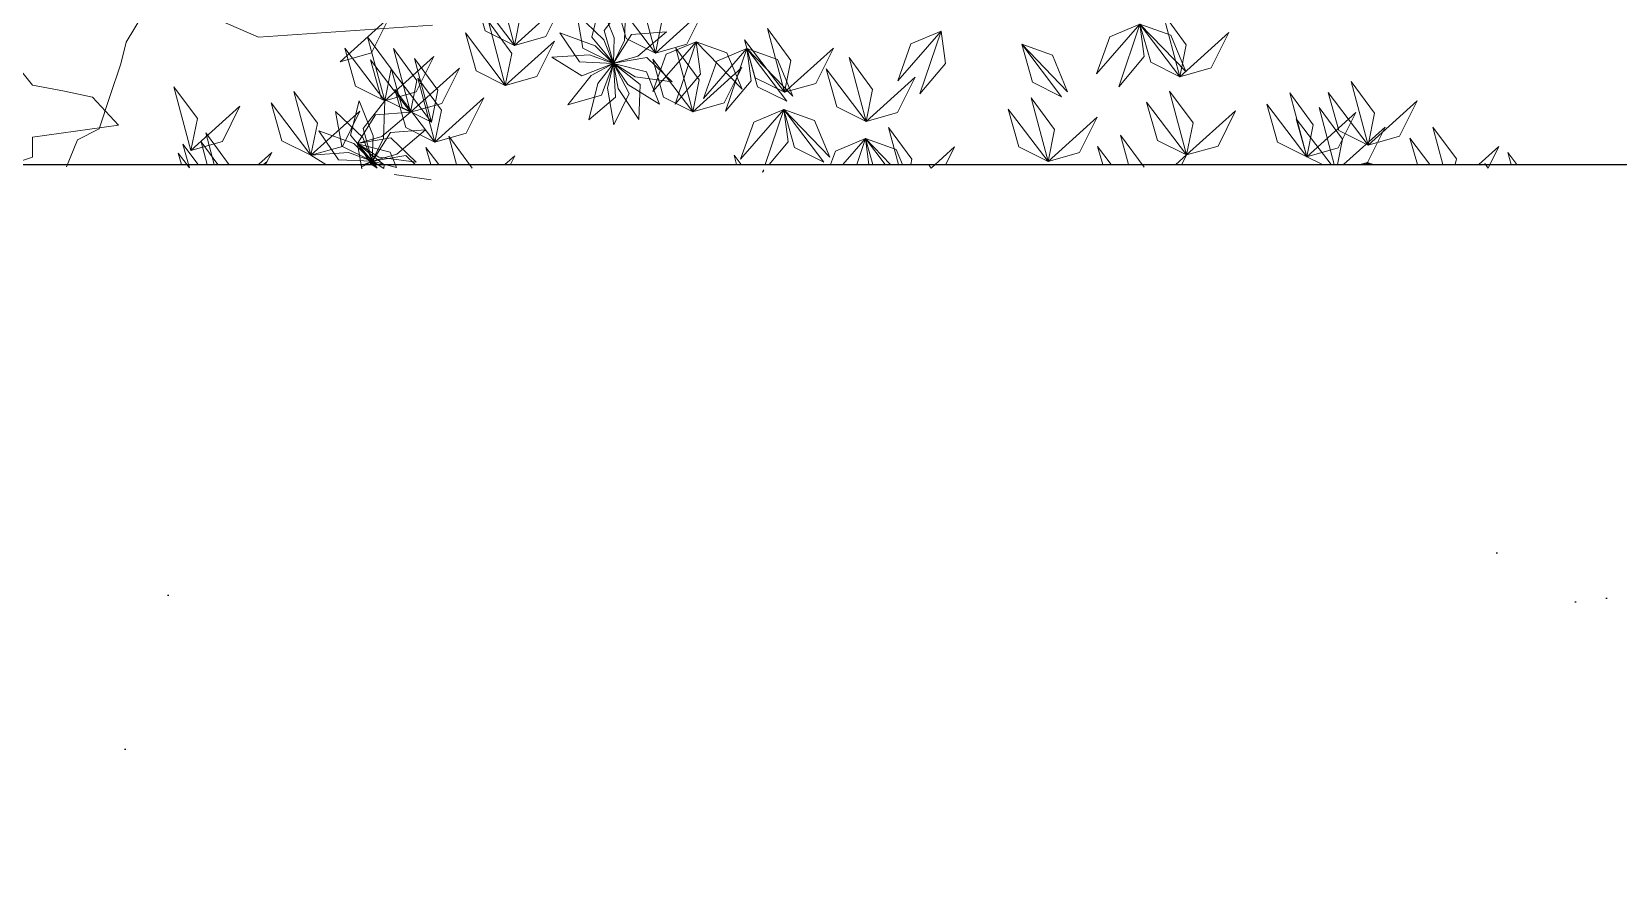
# Model space of a CAD drawing. Header units: inches. Extents: x 4350 to 28384, y -6772 to 993.
# Drawn here: x 24148.5 to 24292.6, y -1101.4 to -1024.5 of the extents above; entities that cross this region are included whole.
import ezdxf

# ---------------------------------------------------------------- set-up
doc = ezdxf.new("R2010")
doc.units = ezdxf.units.IN
doc.header["$MEASUREMENT"] = 0
doc.layers.add('ARREDAMENTO', color=2, linetype='Continuous', lineweight=18)
doc.layers.add('ARREDI_attrezzature', color=7, linetype='Continuous')

# ---------------------------------------------------------------- blocks, each defined once
blk = doc.blocks.new('chioma jacaranda')
at = {"layer": 'ARREDAMENTO'}
for p, q in [((14634.18, -3556.9), (14639.63, -3559.26)), ((14619.09, -3563.63), (14614.73, -3558.17)), ((14639.63, -3559.26), (14655.44, -3558.17)), ((14622, -3564.17), (14619.09, -3563.63)), ((14624.54, -3564.72), (14622, -3564.17)), ((14626.91, -3567.26), (14624.54, -3564.72)), ((14619.09, -3568.35), (14626.91, -3567.26)), ((14619.09, -3570.17), (14619.09, -3568.35)), ((14617.08, -3570.84), (14619.09, -3570.17))]:
    blk.add_line(p, q, dxfattribs=at)
blk.add_lwpolyline([(14622.18, -3571.04), (14623.17, -3568.58), (14625.14, -3567.6), (14626.13, -3564.64), (14627.11, -3561.69), (14627.6, -3559.72), (14629.08, -3557.26)], dxfattribs=at)
at = {"layer": 'ARREDAMENTO', "lineweight": 0}
for points in [[(14662.88, -3560.02), (14663.47, -3557.11), (14661.34, -3554.22), (14662.88, -3560.02)], [(14675.7, -3560.71), (14676.28, -3557.81), (14674.15, -3554.92), (14675.7, -3560.71)], [(14662.88, -3560.02), (14660.23, -3558.7), (14659.25, -3555.24), (14662.88, -3560.02)], [(14662.88, -3560.02), (14665.74, -3559.21), (14667.34, -3556), (14662.88, -3560.02)], [(14670.67, -3556.16), (14671.95, -3559.32), (14671.88, -3561.63), (14669.91, -3559.25), (14670.67, -3556.16)], [(14673, -3556.14), (14672.88, -3559.55), (14671.88, -3561.63), (14671.05, -3558.66), (14673, -3556.14)], [(14675.7, -3560.71), (14673.04, -3559.39), (14672.07, -3555.94), (14675.7, -3560.71)], [(14647.05, -3561.49), (14649.9, -3560.68), (14651.5, -3557.47), (14647.05, -3561.49)], [(14662.06, -3563.64), (14662.65, -3560.74), (14660.52, -3557.85), (14662.06, -3563.64)], [(14668.55, -3557.13), (14671, -3559.5), (14671.87, -3561.63), (14669.11, -3560.26), (14668.55, -3557.13)], [(14675.7, -3560.71), (14678.55, -3559.91), (14680.15, -3556.69), (14675.7, -3560.71)], [(14723.36, -3562.85), (14723.94, -3559.95), (14721.82, -3557.06), (14723.36, -3562.85)], [(14651.1, -3565.04), (14651.68, -3562.13), (14649.55, -3559.24), (14651.1, -3565.04)], [(14662.06, -3563.64), (14659.41, -3562.32), (14658.43, -3558.87), (14662.06, -3563.64)], [(14667.01, -3558.87), (14670.21, -3560.04), (14671.87, -3561.64), (14668.79, -3561.51), (14667.01, -3558.87)], [(14676.71, -3558.79), (14674.1, -3560.98), (14671.89, -3561.63), (14673.54, -3559.02), (14676.71, -3558.79)], [(14687.42, -3564.27), (14688, -3561.37), (14685.88, -3558.48), (14687.42, -3564.27)], [(14687.42, -3564.27), (14688, -3561.37), (14685.88, -3558.48), (14687.42, -3564.27)], [(14701.66, -3558.72), (14698.92, -3559.86), (14697.72, -3563.24), (14701.66, -3558.72)], [(14701.66, -3558.72), (14702.05, -3561.66), (14699.73, -3564.4), (14701.66, -3558.72)], [(14719.73, -3558.08), (14716.99, -3559.22), (14715.79, -3562.6), (14719.73, -3558.08)], [(14719.73, -3558.08), (14720.12, -3561.02), (14717.8, -3563.76), (14719.73, -3558.08)], [(14723.36, -3562.85), (14720.71, -3561.53), (14719.73, -3558.08), (14723.36, -3562.85)], [(14719.73, -3558.08), (14722.52, -3559.07), (14723.9, -3562.39), (14719.73, -3558.08)], [(14723.36, -3562.85), (14720.71, -3561.53), (14719.73, -3558.08), (14723.36, -3562.85)], [(14723.36, -3562.85), (14726.21, -3562.05), (14727.81, -3558.83), (14723.36, -3562.85)], [(14651.1, -3565.04), (14648.44, -3563.72), (14647.47, -3560.26), (14651.1, -3565.04)], [(14653.44, -3566.09), (14654.03, -3563.19), (14651.9, -3560.3), (14653.44, -3566.09)], [(14662.06, -3563.64), (14664.92, -3562.84), (14666.52, -3559.62), (14662.06, -3563.64)], [(14666.3, -3561.09), (14669.7, -3560.86), (14671.87, -3561.64), (14669.01, -3562.77), (14666.3, -3561.09)], [(14679.41, -3559.68), (14676.67, -3560.82), (14675.47, -3564.2), (14679.41, -3559.68)], [(14679.41, -3559.68), (14679.8, -3562.62), (14677.48, -3565.36), (14679.41, -3559.68)], [(14679.09, -3566.04), (14679.67, -3563.14), (14677.55, -3560.25), (14679.09, -3566.04)], [(14679.41, -3559.68), (14682.2, -3560.67), (14683.58, -3563.99), (14679.41, -3559.68)], [(14684, -3560.3), (14681.27, -3561.44), (14680.06, -3564.82), (14684, -3560.3)], [(14684, -3560.3), (14684.39, -3563.24), (14682.08, -3565.98), (14684, -3560.3)], [(14687.42, -3564.27), (14684.77, -3562.95), (14683.79, -3559.5), (14687.42, -3564.27)], [(14687.42, -3564.27), (14684.77, -3562.95), (14683.79, -3559.5), (14687.42, -3564.27)], [(14687.63, -3565.08), (14684.98, -3563.76), (14684, -3560.3), (14687.63, -3565.08)], [(14684, -3560.3), (14686.8, -3561.3), (14688.18, -3564.61), (14684, -3560.3)], [(14687.42, -3564.27), (14690.27, -3563.47), (14691.87, -3560.26), (14687.42, -3564.27)], [(14687.42, -3564.27), (14690.27, -3563.47), (14691.87, -3560.26), (14687.42, -3564.27)], [(14712.61, -3564.68), (14709.95, -3563.36), (14708.98, -3559.91), (14712.61, -3564.68)], [(14708.98, -3559.91), (14711.77, -3560.91), (14713.15, -3564.22), (14708.98, -3559.91)], [(14653.44, -3566.09), (14650.79, -3564.77), (14649.81, -3561.32), (14653.44, -3566.09)], [(14651.1, -3565.04), (14653.95, -3564.23), (14655.55, -3561.02), (14651.1, -3565.04)], [(14655.34, -3566.98), (14652.69, -3565.66), (14651.71, -3562.21), (14655.34, -3566.98)], [(14653.44, -3566.09), (14656.3, -3565.29), (14657.9, -3562.07), (14653.44, -3566.09)], [(14655.34, -3566.98), (14655.93, -3564.08), (14653.8, -3561.19), (14655.34, -3566.98)], [(14667.75, -3565.42), (14669.85, -3562.73), (14671.88, -3561.64), (14670.8, -3564.53), (14667.75, -3565.42)], [(14669.64, -3566.77), (14670.47, -3563.47), (14671.88, -3561.64), (14672.08, -3564.72), (14669.64, -3566.77)], [(14671.93, -3567.24), (14671.34, -3563.88), (14671.89, -3561.64), (14673.32, -3564.38), (14671.93, -3567.24)], [(14677.23, -3563.32), (14673.85, -3562.85), (14671.89, -3561.63), (14674.93, -3561.12), (14677.23, -3563.32)], [(14676.08, -3565.35), (14673.19, -3563.55), (14671.89, -3561.64), (14674.88, -3562.4), (14676.08, -3565.35)], [(14674.2, -3566.74), (14672.3, -3563.91), (14671.89, -3561.64), (14674.31, -3563.56), (14674.2, -3566.74)], [(14679.09, -3566.04), (14676.43, -3564.72), (14675.46, -3561.27), (14679.09, -3566.04)], [(14679.09, -3566.04), (14681.94, -3565.24), (14683.54, -3562.03), (14679.09, -3566.04)], [(14694.84, -3566.92), (14692.19, -3565.59), (14691.21, -3562.14), (14694.84, -3566.92)], [(14694.84, -3566.92), (14695.43, -3564.01), (14693.3, -3561.12), (14694.84, -3566.92)], [(14633.49, -3569.56), (14634.08, -3566.65), (14631.95, -3563.76), (14633.49, -3569.56)], [(14655.66, -3568.8), (14656.25, -3565.89), (14654.12, -3563), (14655.66, -3568.8)], [(14694.84, -3566.92), (14697.7, -3566.11), (14699.3, -3562.9), (14694.84, -3566.92)], [(14740.46, -3569.07), (14741.04, -3566.17), (14738.92, -3563.28), (14740.46, -3569.07)], [(14644.4, -3569.99), (14641.74, -3568.67), (14640.77, -3565.22), (14644.4, -3569.99)], [(14644.4, -3569.99), (14644.98, -3567.08), (14642.85, -3564.19), (14644.4, -3569.99)], [(14648.77, -3565.06), (14650.04, -3568.22), (14649.97, -3570.52), (14648, -3568.15), (14648.77, -3565.06)], [(14651.1, -3565.04), (14650.98, -3568.45), (14649.97, -3570.52), (14649.14, -3567.55), (14651.1, -3565.04)], [(14655.66, -3568.8), (14653.01, -3567.47), (14652.03, -3564.02), (14655.66, -3568.8)], [(14655.66, -3568.8), (14658.51, -3567.99), (14660.11, -3564.78), (14655.66, -3568.8)], [(14711.39, -3570.56), (14711.97, -3567.66), (14709.84, -3564.77), (14711.39, -3570.56)], [(14723.97, -3569.96), (14721.31, -3568.64), (14720.33, -3565.18), (14723.97, -3569.96)], [(14723.97, -3569.96), (14724.55, -3567.05), (14722.42, -3564.16), (14723.97, -3569.96)], [(14734.9, -3570.13), (14735.48, -3567.22), (14733.36, -3564.33), (14734.9, -3570.13)], [(14740.46, -3569.07), (14737.8, -3567.75), (14736.83, -3564.3), (14740.46, -3569.07)], [(14740.46, -3569.07), (14743.31, -3568.27), (14744.91, -3565.06), (14740.46, -3569.07)], [(14633.49, -3569.56), (14636.35, -3568.75), (14637.95, -3565.54), (14633.49, -3569.56)], [(14644.4, -3569.99), (14647.25, -3569.18), (14648.85, -3565.97), (14644.4, -3569.99)], [(14646.64, -3566.02), (14649.1, -3568.39), (14649.97, -3570.53), (14647.21, -3569.16), (14646.64, -3566.02)], [(14653.44, -3566.09), (14650.83, -3568.28), (14648.62, -3568.93), (14650.27, -3566.32), (14653.44, -3566.09)], [(14687.37, -3565.84), (14684.63, -3566.98), (14683.43, -3570.36), (14687.37, -3565.84)], [(14685.67, -3570.84), (14687.37, -3565.84)], [(14687.37, -3565.84), (14687.76, -3568.78), (14686.02, -3570.84)], [(14691, -3570.62), (14688.34, -3569.29), (14687.37, -3565.84), (14691, -3570.62)], [(14687.37, -3565.84), (14690.16, -3566.84), (14691.54, -3570.15), (14687.37, -3565.84)], [(14711.39, -3570.56), (14708.73, -3569.24), (14707.76, -3565.79), (14711.39, -3570.56)], [(14711.39, -3570.56), (14714.24, -3569.75), (14715.84, -3566.54), (14711.39, -3570.56)], [(14723.97, -3569.96), (14726.82, -3569.15), (14728.42, -3565.94), (14723.97, -3569.96)], [(14734.9, -3570.13), (14732.24, -3568.81), (14731.27, -3565.35), (14734.9, -3570.13)], [(14734.9, -3570.13), (14737.75, -3569.32), (14739.35, -3566.11), (14734.9, -3570.13)], [(14737.68, -3570.84), (14738.14, -3568.54), (14736.01, -3565.65), (14737.39, -3570.84)], [(14636.96, -3570.85), (14634.84, -3567.96), (14635.6, -3570.84)], [(14645.1, -3567.77), (14648.3, -3568.93), (14649.97, -3570.53), (14646.89, -3570.4), (14645.1, -3567.77)], [(14654.81, -3567.69), (14652.2, -3569.88), (14649.98, -3570.52), (14651.63, -3567.92), (14654.81, -3567.69)], [(14698.91, -3570.84), (14699.01, -3570.35), (14696.88, -3567.46), (14697.78, -3570.84)], [(14736.33, -3570.84), (14734.9, -3570.13), (14733.92, -3566.67), (14737.09, -3570.84)], [(14739.71, -3570.84), (14740.41, -3570.64), (14742, -3567.43), (14738.23, -3570.84)], [(14748.37, -3570.84), (14748.48, -3570.32), (14746.35, -3567.43), (14747.26, -3570.84)], [(14633.35, -3571.12), (14632.75, -3568.99), (14634.16, -3570.84)], [(14635.95, -3570.84), (14634.43, -3568.77), (14634.98, -3570.84)], [(14653.96, -3570.62), (14650.58, -3570.15), (14648.62, -3568.93), (14651.66, -3568.42), (14653.96, -3570.62)], [(14650.4, -3571.15), (14649.92, -3570.84), (14648.62, -3568.94), (14651.61, -3569.7), (14652.18, -3571.1)], [(14649.03, -3571.21), (14648.62, -3568.94), (14651.04, -3570.86), (14651.03, -3571.18)], [(14655.28, -3570.84), (14654.84, -3569.28), (14656.02, -3570.84)], [(14659.05, -3571.15), (14656.92, -3568.26), (14657.61, -3570.84)], [(14694.79, -3568.48), (14692.06, -3569.62), (14691.62, -3570.84)], [(14692.74, -3570.84), (14694.79, -3568.48)], [(14693.99, -3570.84), (14694.79, -3568.48)], [(14695.46, -3570.84), (14694.79, -3568.48), (14696.58, -3570.84)], [(14694.79, -3568.48), (14695.1, -3570.84)], [(14694.79, -3568.48), (14697.58, -3569.48), (14698.15, -3570.84)], [(14697.07, -3570.84), (14694.79, -3568.48)], [(14702.08, -3570.84), (14702.88, -3569.24), (14700.75, -3571.15)], [(14716.34, -3570.84), (14715.88, -3569.2), (14717.12, -3570.84)], [(14720.1, -3571.07), (14717.97, -3568.18), (14718.68, -3570.84)], [(14744.94, -3570.84), (14744.26, -3568.45), (14746.08, -3570.84)], [(14751.37, -3571.16), (14752.34, -3569.2), (14750.53, -3570.84)], [(14632.64, -3570.84), (14632.34, -3569.79), (14633.35, -3571.12)], [(14640.28, -3570.84), (14640.83, -3569.74), (14639.62, -3570.84)], [(14640.28, -3570.84), (14640.42, -3570.55), (14640.1, -3570.84)], [(14644.4, -3569.99), (14647.8, -3569.75), (14649.97, -3570.53), (14648.98, -3570.93)], [(14645.76, -3570.84), (14644.4, -3569.99)], [(14649, -3571.06), (14649.97, -3570.54), (14649.86, -3570.84)], [(14649.75, -3570.84), (14649.98, -3570.54), (14650, -3570.89)], [(14649.91, -3570.84), (14649.98, -3570.54), (14650.25, -3571.05)], [(14650.4, -3571.15), (14649.98, -3570.53), (14652.18, -3571.1)], [(14650.05, -3570.93), (14649.98, -3570.54), (14650.36, -3570.84)], [(14651.03, -3571.18), (14649.99, -3570.53), (14653.03, -3570.01), (14653.88, -3570.84)], [(14662.52, -3570.84), (14662.92, -3570.04), (14662.03, -3570.84)], [(14683.48, -3570.84), (14682.85, -3569.98), (14683.07, -3570.84)], [(14700.75, -3571.15), (14700.58, -3570.91)], [(14723.53, -3570.84), (14723.97, -3569.96), (14722.99, -3570.84)], [(14740.41, -3570.64), (14739.93, -3570.84)], [(14740.23, -3570.84), (14740.41, -3570.64)], [(14740.34, -3570.84), (14740.41, -3570.64)], [(14740.41, -3570.64), (14740.43, -3570.84)], [(14740.41, -3570.64), (14740.96, -3570.84)], [(14740.6, -3570.84), (14740.41, -3570.64)], [(14751.09, -3570.84), (14751.06, -3570.75), (14751.37, -3571.16)], [(14753.97, -3570.84), (14753.15, -3569.73), (14753.45, -3570.84)], [(14655.32, -3572.22), (14651.95, -3571.74)], [(14685.56, -3571.38), (14685.44, -3571.52), (14685.51, -3571.31)]]:
    blk.add_lwpolyline(points, dxfattribs=at)

msp = doc.modelspace()

# ---------------------------------------------------------------- hatches: boundary and pattern name
at = {"layer": 'ARREDI_attrezzature', "ltscale": 0.1}
h = msp.add_hatch(dxfattribs=at)
h.set_pattern_fill('AR-SAND', color=256, scale=50)
h.set_pattern_definition([(37.5, (13112.96, 1409.1), (-3.14967, 96.3412), [0, -76, 0, -85, 0, -81.25]), (7.5, (13112.96, 1409.1), (88.4888, 141.1073), [0, -41, 0, -68.5, 0, -26.25]), (327.5, (13051.46, 1409.1), (155.7071, 0.28295), [0, -25, 0, -90, 0, -117.5]), (317.5, (13051.46, 1409.1), (150.3063, 43.8838), [0, -12.5, 0, -59, 0, -67.5])])
h.paths.add_polyline_path([(23673.11, -1036.56), (23673.11, -1636.56), (23884.07, -1636.56), (23884.07, -1526.56), (23884.07, -1416.56), (23884.07, -1121.56), (23884.07, -1101.56), (24562.79, -1101.56), (24562.79, -1151.56), (24562.79, -1256.56), (24885.83, -1256.56), (24885.83, -1251.38), (24885.83, -1141.38), (24995.59, -1141.38), (24995.59, -1251.36), (24995.59, -1256.56), (25105.73, -1256.56), (25105.73, -1316.56), (25116, -1316.56), (25116, -1316.53), (25190.64, -1316.56), (25190.63, -1366.56), (25190.63, -1396.56), (25160.63, -1396.56), (25160.63, -1636.56), (25867.2, -1636.56), (25867.2, -1036.56)])

# ---------------------------------------------------------------- linework, layer by layer
at = {"layer": 'ARREDI_attrezzature'}
msp.add_line((23673.11, -1036.56), (25867.2, -1036.56), dxfattribs=at)

# ---------------------------------------------------------------- block references
msp.add_blockref('chioma jacaranda', (9529.43, 2534.28))

doc.saveas('drawing.dxf')
